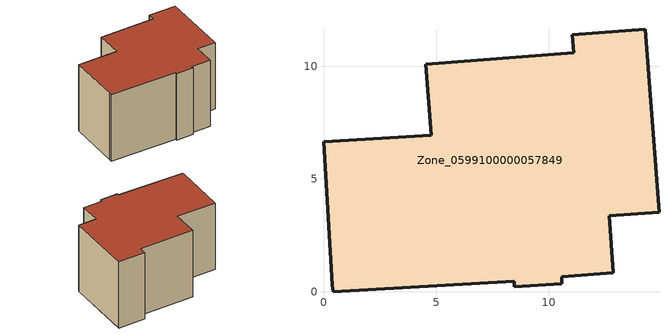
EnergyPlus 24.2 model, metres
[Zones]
Zone_0599100000057849
 floor ground (C_G): 11.1,10.59 11.04,11.39 14.27,11.63 14.89,3.53 12.67,3.36 12.86,0.84 10.56,0.66 10.58,0.36 8.47,0.22 8.47,0.45 0.43,0 0.39,0.28 0,6.64 4.78,6.94 4.54,10.09 z0
 wall outside (C_F): 0.39,0.28 0.43,0 8.47,0.45 8.47,0.22 10.58,0.36 10.56,0.66 12.86,0.84 12.67,3.36 14.89,3.53 14.27,11.63 11.04,11.39 11.1,10.59 4.54,10.09 4.78,6.94 0,6.64 0.39,0.28 z0:8.64
 roof outside (C_R): 11.1,10.59 4.54,10.09 4.78,6.94 0,6.64 0.39,0.28 0.43,0 8.47,0.45 8.47,0.22 10.58,0.36 10.56,0.66 12.86,0.84 12.67,3.36 14.89,3.53 14.27,11.63 11.04,11.39 z8.64
[BUILDING]
Pand.0599100000057849: North Axis=0; Terrain=City; Loads Convergence Tolerance Value=0.04; Temperature Convergence Tolerance Value=0.4; Solar Distribution=FullExterior; Maximum Number of Warmup Days=25; Minimum Number of Warmup Days=1
[Site:Location]
Rotterdam.The.Hague.AP_ZH_NLD Design_Conditions: Latitude=51.96; Longitude=4.45; Time Zone=1; Elevation=-4.5
[SITE:GROUNDTEMPERATURE:BUILDINGSURFACE]
18, 18, 18, 18, 18, 18, 18, 18, 18, 18, 18, 18
[MATERIAL] Thermal Absorptance=0.9; Solar Absorptance=0.7; Visible Absorptance=0.7
Name | Roughness | Thickness | Conductivity | Density | Specific Heat
G.TC.1946-1964 | MediumSmooth | 0.15 | 1 | 540 | 1210
F.TC.1946-1964 | Rough | 0.3 | 0.857143 | 1920 | 840
R.TC.1946-1964 | MediumRough | 0.2 | 0.235294 | 1500 | 1000
[CONSTRUCTION]
C_G: G.TC.1946-1964
C_F: F.TC.1946-1964
C_R: R.TC.1946-1964
[ZONE]
Zone_0599100000057849: Type=1; Multiplier=1; Ceiling Height=Autocalculate; Volume=Autocalculate; Floor Area=autocalculate; Part of Total Floor Area=Yes
[ZONEINFILTRATION:DESIGNFLOWRATE]
Infil_Zone_0599100000057849: Zone or ZoneList or Space or SpaceList=Zone_0599100000057849; Schedule=AlwaysOn; Design Flow Rate Calculation Method=Flow/Area; Flow Rate per Floor Area=0.003; Constant Term Coefficient=1; Temperature Term Coefficient=0; Velocity Term Coefficient=0; Velocity Squared Term Coefficient=0
[HVACTEMPLATE:ZONE:IDEALLOADSAIRSYSTEM]
Zone_0599100000057849: Maximum Heating Supply Air Temperature=50; Minimum Cooling Supply Air Temperature=13; Maximum Heating Supply Air Humidity Ratio=0.0156; Minimum Cooling Supply Air Humidity Ratio=0.0077; Heating Limit=NoLimit; Cooling Limit=NoLimit; Dehumidification Control Type=ConstantSensibleHeatRatio; Cooling Sensible Heat Ratio=0.7; Dehumidification Setpoint=60; Humidification Control Type=None; Humidification Setpoint=30; Outdoor Air Method=None; Outdoor Air Flow Rate per Person=0.00944; Outdoor Air Flow Rate per Zone Floor Area=0; Outdoor Air Flow Rate per Zone=0; Demand Controlled Ventilation Type=None; Outdoor Air Economizer Type=NoEconomizer; Heat Recovery Type=None; Sensible Heat Recovery Effectiveness=0.7; Latent Heat Recovery Effectiveness=0.65
[ZONECONTROL:THERMOSTAT]
ThermostatControl_Zone_0599100000057849: Zone or ZoneList=Zone_0599100000057849; Control Type Schedule=DualSetpointControlType; Control 1=Thermostat_Zone_0599100000057849; Temperature Difference Between Cutout And Setpoint=0
[THERMOSTATSETPOINT:DUALSETPOINT]
Thermostat_Zone_0599100000057849: Heating Setpoint Temperature Schedule=HeatingSetpoint_Zone_0599100000057849; Cooling Setpoint Temperature Schedule=CoolingSetpoint_Zone_0599100000057849
[SCHEDULE:COMPACT]
HeatingSetpoint_Zone_0599100000057849: Through: 12/31, For: AllDays, Until: 24:00, 21
CoolingSetpoint_Zone_0599100000057849: Through: 12/31, For: AllDays, Until: 24:00, 24
DualSetpointControlType: Through: 12/31, For: AllDays, Until: 24:00, 4
AlwaysOn: Through: 12/31, For: AllDays, Until: 24:00, 1
